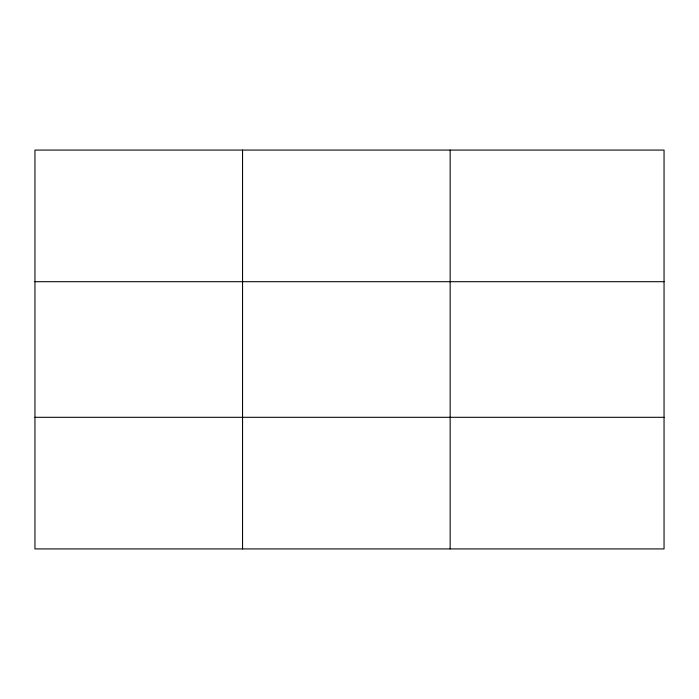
<?xml version="1.0" encoding="UTF-8"?>
<svg xmlns="http://www.w3.org/2000/svg" width="699" height="699" viewBox="0 0 699 699"><rect width="100%" height="100%" fill="white"/><g stroke="black" fill="none" stroke-linecap="round" stroke-linejoin="round"><path stroke-width="1.05" d="M242.553 150.075L242.553 548.925M450.156 150.075L450.156 548.925M664.05 417.303L664.05 548.925L34.95 548.925L34.95 150.075L664.05 150.075L664.05 417.303L34.95 417.303M34.95 281.697L664.05 281.697"/></g></svg>
